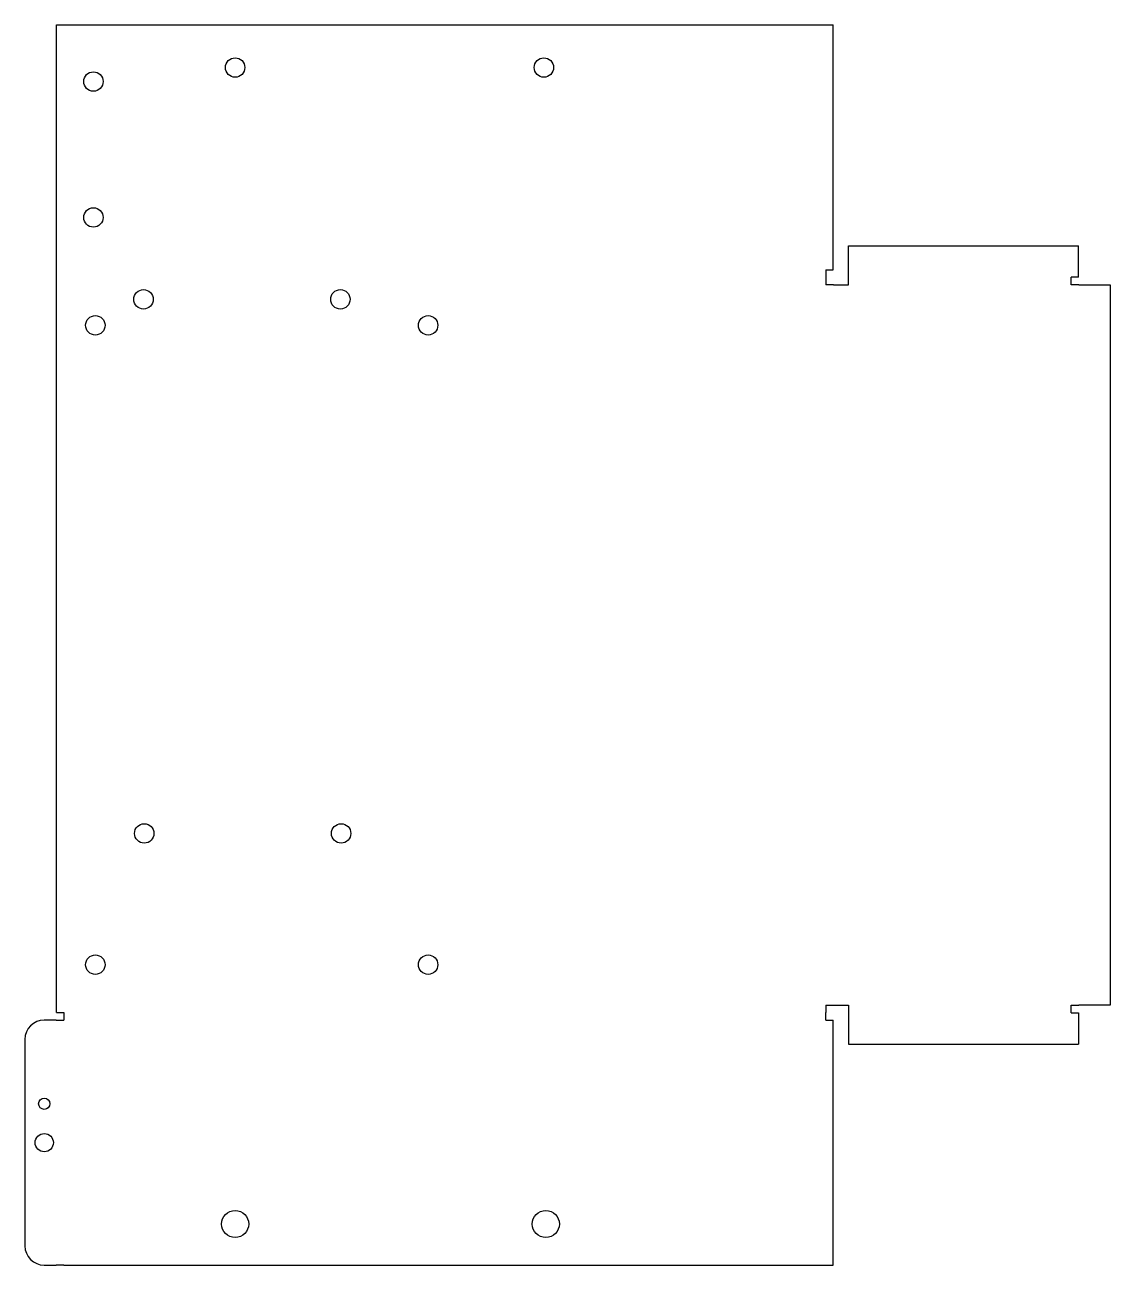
# Model space of a CAD drawing. Header units: millimetres. Extents: x 185 to 465, y 46 to 365.
import ezdxf

# ---------------------------------------------------------------- set-up
doc = ezdxf.new("R2010")
doc.units = ezdxf.units.MM
doc.layers.add('Default', color=7, linetype='Continuous')
doc.layers.add('TAMPA_CAIXA_DVR', color=7, linetype='Continuous')

# ---------------------------------------------------------------- blocks, each defined once
blk = doc.blocks.new('SE')
at = {"layer": 'TAMPA_CAIXA_DVR', "color": 7, "linetype": 'Continuous'}
for p, q in [((193.3, 302.09), (193.3, 365.19)), ((193.3, 365.19), (393.3, 365.19)), ((393.3, 302.09), (393.3, 365.19)), ((456.47, 300.19), (456.47, 308.29)), ((193.3, 300.12), (193.3, 302.09)), ((391.4, 302.09), (393.3, 302.09)), ((391.4, 302.09), (391.4, 300.12)), ((456.47, 300.19), (454.57, 300.19)), ((454.57, 298.22), (454.57, 300.19)), ((193.3, 110.92), (193.3, 300.12)), ((391.4, 300.12), (391.4, 298.22)), ((393.37, 298.22), (391.4, 298.22)), ((456.54, 298.22), (454.57, 298.22)), ((456.54, 298.22), (464.64, 298.22)), ((464.64, 298.22), (464.64, 112.82)), ((391.4, 112.82), (391.4, 110.92)), ((391.4, 112.82), (393.37, 112.82)), ((454.57, 110.86), (454.57, 112.82)), ((454.57, 112.82), (456.54, 112.82)), ((464.64, 112.82), (456.54, 112.82)), ((193.24, 108.96), (190.14, 108.96)), ((193.24, 108.96), (195.2, 108.96)), ((193.3, 110.92), (195.2, 110.92)), ((195.2, 110.92), (195.2, 108.96)), ((391.4, 108.96), (391.4, 110.92)), ((391.4, 108.96), (393.3, 108.96)), ((393.3, 45.86), (393.3, 108.96)), ((454.57, 110.86), (456.47, 110.86)), ((456.47, 110.86), (456.47, 102.76)), ((185.14, 103.96), (185.14, 50.86)), ((190.14, 45.86), (193.24, 45.86)), ((195.2, 45.86), (193.24, 45.86)), ((195.2, 45.86), (393.3, 45.86))]:
    blk.add_line(p, q, dxfattribs=at)
for centre, radius in [((239.3, 354.19), 2.5), ((318.8, 354.19), 2.5), ((202.8, 350.59), 2.5), ((202.8, 315.59), 2.5), ((215.7, 294.52), 2.5), ((266.4, 294.52), 2.5), ((203.3, 287.82), 2.5), ((289, 287.82), 2.5), ((215.9, 157.02), 2.5), ((266.6, 157.02), 2.5), ((203.3, 123.22), 2.5), ((289, 123.22), 2.5), ((190.14, 87.41), 1.45), ((190.14, 77.41), 2.35), ((239.3, 56.46), 3.5), ((319.3, 56.46), 3.5)]:
    blk.add_circle(centre, radius, dxfattribs=at)
for centre, start, end in [((190.14, 103.96), 90, 180), ((190.14, 50.86), 180, 270)]:
    blk.add_arc(centre, 5, start, end, dxfattribs=at)

msp = doc.modelspace()

# ---------------------------------------------------------------- linework, layer by layer
at = {"layer": 'Default', "color": 7, "linetype": 'Continuous'}
for p, q in [((397.27, 298.22), (397.27, 308.29)), ((397.27, 308.29), (456.47, 308.29)), ((393.37, 298.22), (397.27, 298.22)), ((393.37, 112.82), (397.27, 112.82)), ((397.27, 112.82), (397.27, 102.76)), ((397.27, 102.76), (456.47, 102.76))]:
    msp.add_line(p, q, dxfattribs=at)

# ---------------------------------------------------------------- block references
at = {"layer": 'Default'}
msp.add_blockref('SE', (0, 0), dxfattribs=at)

doc.saveas('drawing.dxf')
